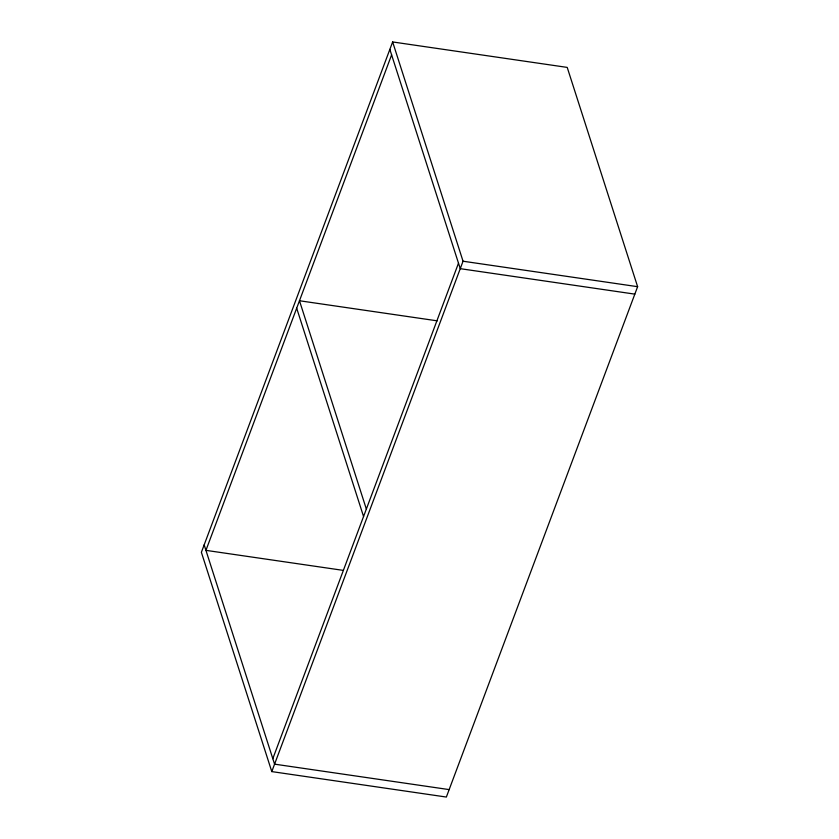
<?xml version="1.0" encoding="UTF-8"?>
<svg xmlns="http://www.w3.org/2000/svg" width="839" height="839" viewBox="0 0 839 839"><rect width="100%" height="100%" fill="white"/><g stroke="black" fill="none" stroke-linecap="round" stroke-linejoin="round"><path stroke-width="1.26" d="M392.642 41.95L201.381 552.314L271.784 771.597L446.358 797.05L637.619 286.686L567.216 67.403L392.642 41.95L463.044 261.223L271.784 771.597M391.614 54.871L205.933 550.353L343.004 570.342M272.811 758.666L458.493 263.184M463.044 261.223L637.619 286.686M634.829 294.132L460.254 268.669L389.852 49.396M437.266 320.844L299.471 300.75L366.349 509.063M449.148 789.604L274.573 764.151L204.171 544.868M296.681 308.196L363.56 516.509"/></g></svg>
